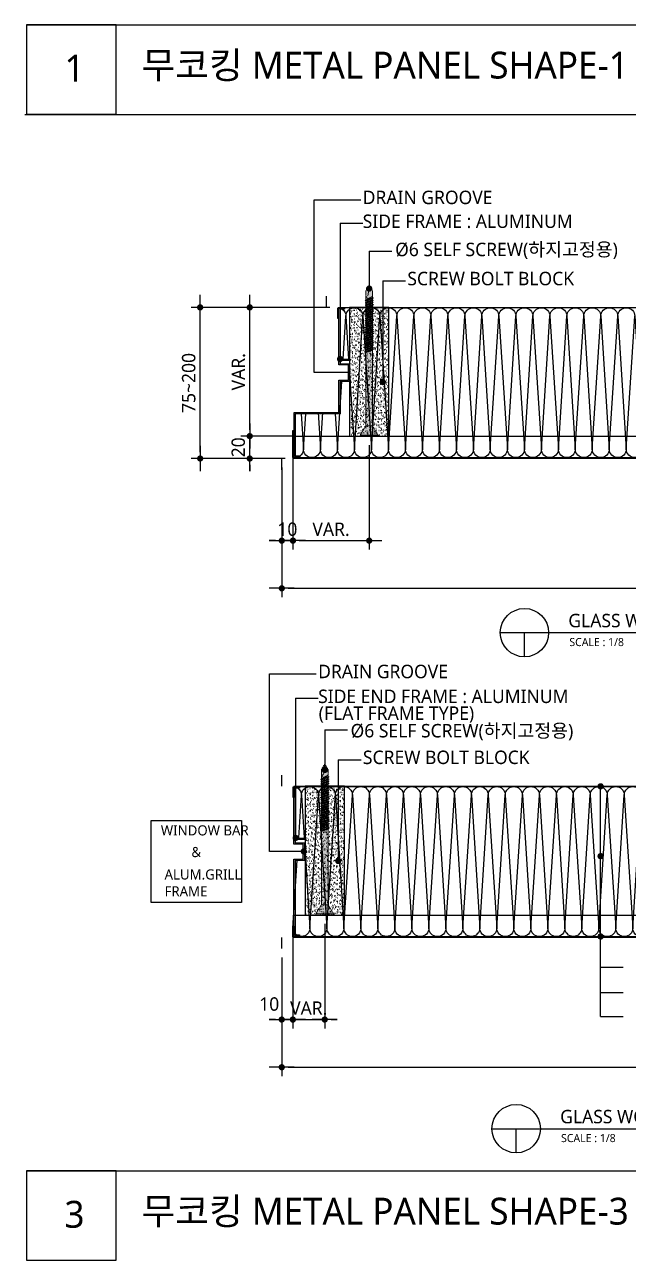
# Model space of a CAD drawing. Header units: millimetres. Extents: x -1365 to 31821, y 84 to 2865.
# Drawn here: x 184 to 723, y 84 to 1188 of the extents above; entities that cross this region are included whole.
import ezdxf

# ---------------------------------------------------------------- set-up
doc = ezdxf.new("R2010")
doc.units = ezdxf.units.MM
doc.header["$LTSCALE"] = 10
doc.linetypes.add('2017.06.22  K-TOP METAL PANEL SHAPE(수정)$0$HID', pattern=[0.345, 0.225, -0.12])
doc.linetypes.add('H1', pattern=[0.28125, 0.1875, -0.09375])
doc.layers.get('DEFPOINTS').update_dxf_attribs({"color": 137})
for name, color, linetype in [('DIM', 7, 'Continuous'), ('SYM-LEAD', 6, 'Continuous'), ('TEXT', 3, 'Continuous'), ('스피드블록메탈 135', 2, 'Continuous')]:
    doc.layers.add(name, color=color, linetype=linetype)
doc.layers.add('SCREW', color=9, linetype='Continuous', lineweight=5)
doc.styles.add('form$0$A-xref-form(extend)$0$YD-A-xref-form$0$돋움체', font='malgun.ttf')
doc.styles.add('ROMANC', font='malgun.ttf', dxfattribs={"height": 8})
doc.styles.add('맑은고딕', font='malgun.ttf')
doc.styles.add('스타일1', font='malgun.ttf')
doc.dimstyles.new('GAUN-8', dxfattribs={"dimscale": 8, "dimtxt": 1.5, "dimasz": 0.7, "dimexe": 1, "dimexo": 1, "dimgap": 0.5, "dimtad": 1, "dimdec": 0, "dimzin": 1, "dimdsep": 46, "dimlunit": 6, "dimtxsty": '맑은고딕', "dimblk": 'CJDOT', "dimcen": 0.09, "dimdle": 1, "dimclrd": 256, "dimclre": 256, "dimclrt": 3, "dimadec": 0, "dimazin": 0, "dimtfac": 1, "dimtdec": 0, "dimtix": 1, "dimtmove": 2, "dimatfit": 3, "dimfxl": 1, "dimtolj": 1, "dimtzin": 1, "dimarcsym": 0})

# ---------------------------------------------------------------- blocks, each defined once
blk = doc.blocks.new('CJDOT')
blk.add_line((-2, 0), (2, 0))
at = {"const_width": 0.5}
blk.add_lwpolyline([(-0.25, 0, 1), (0.25, 0, 1)], format="xyb", close=True, dxfattribs=at)
blk = doc.blocks.new('*D67')
at = {"layer": 'DEFPOINTS', "color": 0, "transparency": 16777216}
for p in [(341, 935.4), (464.9, 935.4), (424.9, 800.4)]:
    blk.add_point(p, dxfattribs=at)
at = {"layer": 'DIM', "lineweight": -2, "transparency": 16777216}
for p, q in [((456.9, 935.4), (333, 935.4)), ((341, 806), (341, 929.8)), ((416.9, 800.4), (333, 800.4))]:
    blk.add_line(p, q, dxfattribs=at)
at = {"layer": 'DIM', "lineweight": -2, "transparency": 16777216, "xscale": 5.6, "yscale": 5.6, "zscale": 5.6}
for p, rotation in [((341, 935.4), 90), ((341, 800.4), 270)]:
    blk.add_blockref('CJDOT', p, dxfattribs=dict(at, rotation=rotation))
at = {"layer": 'DIM', "color": 3, "transparency": 16777216, "insert": (330.8, 867.9), "char_height": 12, "attachment_point": 5, "rotation": 90, "style": '맑은고딕'}
blk.add_mtext('\\A1;75~200', dxfattribs=at)
blk = doc.blocks.new('*D68')
at = {"layer": 'DEFPOINTS', "color": 0, "transparency": 16777216}
for p in [(413.9, 790.4), (1413.9, 790.4), (1413.9, 684.4)]:
    blk.add_point(p, dxfattribs=at)
at = {"layer": 'DIM', "lineweight": -2, "transparency": 16777216}
for p, q in [((413.9, 782.4), (413.9, 676.4)), ((1413.9, 782.4), (1413.9, 676.4)), ((419.5, 684.4), (1408.3, 684.4))]:
    blk.add_line(p, q, dxfattribs=at)
at = {"layer": 'DIM', "lineweight": -2, "transparency": 16777216, "xscale": 5.6, "yscale": 5.6, "zscale": 5.6, "rotation": 180}
blk.add_blockref('CJDOT', (413.9, 684.4), dxfattribs=at)
at = {"layer": 'DIM', "lineweight": -2, "transparency": 16777216, "xscale": 5.6, "yscale": 5.6, "zscale": 5.6}
blk.add_blockref('CJDOT', (1413.9, 684.4), dxfattribs=at)
at = {"layer": 'DIM', "color": 3, "transparency": 16777216, "insert": (913.9, 695.6), "char_height": 12, "attachment_point": 5, "style": '맑은고딕'}
blk.add_mtext('\\A1;MIN : 300 ~ MAX : 6,000', dxfattribs=at)
blk = doc.blocks.new('*D69')
at = {"layer": 'DEFPOINTS', "color": 0, "transparency": 16777216}
for p in [(413.9, 800.4), (423.9, 801.4), (423.9, 727)]:
    blk.add_point(p, dxfattribs=at)
at = {"layer": 'DIM', "lineweight": -2, "transparency": 16777216}
for p, q in [((413.9, 792.4), (413.9, 719)), ((423.9, 793.4), (423.9, 719)), ((408.3, 727), (402.7, 727)), ((413.9, 727), (423.9, 727)), ((429.5, 727), (435.1, 727))]:
    blk.add_line(p, q, dxfattribs=at)
at = {"layer": 'DIM', "lineweight": -2, "transparency": 16777216, "xscale": 5.6, "yscale": 5.6, "zscale": 5.6}
blk.add_blockref('CJDOT', (413.9, 727), dxfattribs=at)
at = {"layer": 'DIM', "lineweight": -2, "transparency": 16777216, "xscale": 5.6, "yscale": 5.6, "zscale": 5.6, "rotation": 180}
blk.add_blockref('CJDOT', (423.9, 727), dxfattribs=at)
at = {"layer": 'DIM', "color": 3, "transparency": 16777216, "insert": (418.9, 737.2), "char_height": 12, "attachment_point": 5, "style": '맑은고딕'}
blk.add_mtext('\\A1;10', dxfattribs=at)
blk = doc.blocks.new('*D71')
at = {"layer": 'DEFPOINTS', "color": 0, "transparency": 16777216}
for p in [(385.3, 935.4), (464.9, 935.4), (426, 820.4)]:
    blk.add_point(p, dxfattribs=at)
at = {"layer": 'DIM', "lineweight": -2, "transparency": 16777216}
for p, q in [((456.9, 935.4), (377.3, 935.4)), ((385.3, 826), (385.3, 929.8)), ((418, 820.4), (377.3, 820.4))]:
    blk.add_line(p, q, dxfattribs=at)
at = {"layer": 'DIM', "lineweight": -2, "transparency": 16777216, "xscale": 5.6, "yscale": 5.6, "zscale": 5.6}
for p, rotation in [((385.3, 935.4), 90), ((385.3, 820.4), 270)]:
    blk.add_blockref('CJDOT', p, dxfattribs=dict(at, rotation=rotation))
at = {"layer": 'DIM', "color": 3, "transparency": 16777216, "insert": (375.2, 877.9), "char_height": 12, "attachment_point": 5, "rotation": 90, "style": '맑은고딕'}
blk.add_mtext('\\A1;VAR.', dxfattribs=at)
blk = doc.blocks.new('*D72')
at = {"layer": 'DEFPOINTS', "color": 0, "transparency": 16777216}
for p in [(385.3, 820.4), (432.5, 820.4), (424.9, 800.4)]:
    blk.add_point(p, dxfattribs=at)
at = {"layer": 'DIM', "lineweight": -2, "transparency": 16777216}
for p, q in [((385.3, 826), (385.3, 831.6)), ((424.5, 820.4), (377.3, 820.4)), ((385.3, 800.4), (385.3, 820.4)), ((416.9, 800.4), (377.3, 800.4)), ((385.3, 794.8), (385.3, 789.2))]:
    blk.add_line(p, q, dxfattribs=at)
at = {"layer": 'DIM', "lineweight": -2, "transparency": 16777216, "xscale": 5.6, "yscale": 5.6, "zscale": 5.6}
for p, rotation in [((385.3, 820.4), 270), ((385.3, 800.4), 90)]:
    blk.add_blockref('CJDOT', p, dxfattribs=dict(at, rotation=rotation))
at = {"layer": 'DIM', "color": 3, "transparency": 16777216, "insert": (375.1, 810.4), "char_height": 12, "attachment_point": 5, "rotation": 90, "style": '맑은고딕'}
blk.add_mtext('\\A1;20', dxfattribs=at)
blk = doc.blocks.new('A$C20245212')
h = blk.add_hatch()
h.set_pattern_fill('AR-SAND', color=251, scale=0.08)
h.set_pattern_definition([(37.5, (-1195984.4298, 406290.675), (-0.128002504, 3.915305899), [0, -3.08864, 0, -3.4544, 0, -3.302]), (7.5, (-1195984.43, 406290.675), (3.596186265, 5.734600805), [0, -1.66624, 0, -2.78384, 0, -1.0668]), (327.5, (-1195986.929, 406290.675), (6.327938962, 0.011497477), [0, -1.016, 0, -3.6576, 0, -4.7752]), (317.5, (-1195986.929, 406290.675), (6.10845162, 1.783434586), [0, -0.508, 0, -2.39776, 0, -2.7432])])
h.paths.add_polyline_path([(-5, -115), (-5, 0), (-40, 0), (-40, -115)])
at = {"color": 250}
blk.add_lwpolyline([(-5, -115), (-5, 0), (-40, 0), (-40, -115)], close=True, dxfattribs=at)
blk = doc.blocks.new('*D132')
at = {"layer": 'DEFPOINTS', "color": 0, "transparency": 16777216}
for p in [(423.9, 825.4), (492, 820.4), (492, 727)]:
    blk.add_point(p, dxfattribs=at)
at = {"layer": 'DIM', "lineweight": -2, "transparency": 16777216}
for p, q in [((423.9, 817.4), (423.9, 719)), ((492, 812.4), (492, 719)), ((429.5, 727), (486.4, 727))]:
    blk.add_line(p, q, dxfattribs=at)
at = {"layer": 'DIM', "lineweight": -2, "transparency": 16777216, "xscale": 5.6, "yscale": 5.6, "zscale": 5.6, "rotation": 180}
blk.add_blockref('CJDOT', (423.9, 727), dxfattribs=at)
at = {"layer": 'DIM', "lineweight": -2, "transparency": 16777216, "xscale": 5.6, "yscale": 5.6, "zscale": 5.6}
blk.add_blockref('CJDOT', (492, 727), dxfattribs=at)
at = {"layer": 'DIM', "color": 3, "transparency": 16777216, "insert": (457.9, 737.1), "char_height": 12, "attachment_point": 5, "style": '맑은고딕'}
blk.add_mtext('\\A1;VAR.', dxfattribs=at)
blk = doc.blocks.new('POT')
at = {"layer": 'TEXT', "color": 1, "const_width": 0.75}
blk.add_lwpolyline([(-0.375, 0, 1), (0.375, 0, 1)], format="xyb", close=True, dxfattribs=at)
blk = doc.blocks.new('A$C08FA1A33')
h = blk.add_hatch(color=254)
h.dxf.hatch_style = 1
h.paths.add_polyline_path([(0, 21.3), (-6, 21.3), (-6, -44.3), (0, -46.3)])
h.paths.add_polyline_path([(5, 29.4), (-11, 29.4), (-6, 21.3), (0, 21.3)])
h.paths.add_polyline_path([(5, 30.4), (-11, 30.4), (-11, 29.4), (5, 29.4)])
h.paths.add_polyline_path([(-6, -51.3), (-6, -52.3), (0, -54.3), (0, -53.3)])
h.paths.add_polyline_path([(-6, -49.3), (-6, -50.3), (0, -52.3), (0, -51.3)])
h.paths.add_polyline_path([(-6, -47.3), (-6, -48.3), (0, -50.3), (0, -49.3)])
h.paths.add_polyline_path([(-6, -45.3), (-6, -46.3), (0, -48.3), (0, -47.3)])
h.paths.add_polyline_path([(-6, -53.3), (-6, -54.3), (0, -56.3), (0, -55.3)])
h.paths.add_polyline_path([(-6, -55.3), (-6, -56.3), (0, -58.3), (0, -57.3)])
h.paths.add_polyline_path([(-6, -57.3), (-6, -58.3), (0, -60.3), (0, -59.3)])
h.paths.add_polyline_path([(-6, -59.3), (-6, -60.3), (0, -62.3), (0, -61.3)])
h.paths.add_polyline_path([(-6, -61.3), (-6, -62.3), (0, -64.3), (0, -63.3)])
h.paths.add_polyline_path([(-6, -63.3), (-6, -64.3), (0, -66.3), (0, -65.3)])
h.paths.add_polyline_path([(-6, -65.3), (-6, -66.3), (0, -68.3), (0, -67.3)])
h.paths.add_polyline_path([(-6, -67.3), (-6, -68.3), (0, -70.3), (0, -69.3)])
h.paths.add_polyline_path([(-6, -69.3), (-6, -70.3), (0, -72.3), (0, -71.3)])
h.paths.add_polyline_path([(-6, -71.3), (-6, -72.3), (0, -74.3), (0, -73.3)])
h.paths.add_polyline_path([(-6, -73.3), (-6, -74.3), (0, -76.3), (0, -75.3)])
h.paths.add_polyline_path([(-6, -75.3), (-6, -76.3), (0, -78.3), (0, -77.3)])
h.paths.add_polyline_path([(0, -94.6), (-4, -92.6), (-6, -93.6), (-4, -95.6), (-3, -104.6), (0, -99.6)])
h.paths.add_polyline_path([(-4, -95.6), (-6, -93.6), (-6, -99.6), (-3, -104.6)], flags=17)
h.paths.add_polyline_path([(-6, -91.3), (-6, -93.6), (-4, -92.6), (0, -94.6), (0, -93.3)])
h.paths.add_polyline_path([(-6, -89.3), (-6, -90.3), (0, -92.3), (0, -91.3)])
h.paths.add_polyline_path([(-6, -87.3), (-6, -88.3), (0, -90.3), (0, -89.3)])
h.paths.add_polyline_path([(-6, -85.3), (-6, -86.3), (0, -88.3), (0, -87.3)])
h.paths.add_polyline_path([(-6, -83.3), (-6, -84.3), (0, -86.3), (0, -85.3)])
h.paths.add_polyline_path([(-6, -81.3), (-6, -82.3), (0, -84.3), (0, -83.3)])
h.paths.add_polyline_path([(-6, -79.3), (-6, -80.3), (0, -82.3), (0, -81.3)])
h.paths.add_polyline_path([(-6, -77.3), (-6, -78.3), (0, -80.3), (0, -79.3)])
at = {"layer": 'SCREW', "color": 250, "linetype": '2017.06.22  K-TOP METAL PANEL SHAPE(수정)$0$HID', "lineweight": 5, "ltscale": 0.03}
for p, q in [((-11, 30.4), (-11, 29.4)), ((5, 30.4), (-11, 30.4)), ((5, 29.4), (-11, 29.4)), ((-6, 21.3), (-11, 29.4)), ((0, 21.3), (5, 29.4)), ((5, 30.4), (5, 29.4)), ((-6, 21.3), (0, 21.3)), ((0.8, -47.1), (-6.5, -44.6)), ((-6, -46.3), (-6.5, -46.6)), ((0.8, -49.1), (-6.5, -46.6)), ((-6.5, -46.6), (-6, -47.3)), ((-6, -48.3), (-6.5, -48.6)), ((0.8, -51.1), (-6.5, -48.6)), ((-6.5, -48.6), (-6, -49.3)), ((-6, -50.3), (-6.5, -50.6)), ((0.8, -53.1), (-6.5, -50.6)), ((-6.5, -50.6), (-6, -51.3)), ((-6, -52.3), (-6.5, -52.6)), ((0.8, -55.1), (-6.5, -52.6)), ((-6.5, -52.6), (-6, -53.3)), ((-6, -54.3), (-6.5, -54.6)), ((0.8, -57.1), (-6.5, -54.6)), ((-6.5, -54.6), (-6, -55.3)), ((0, -46.3), (-6, -44.3)), ((-6, -45.3), (-6, -46.3)), ((0, -48.3), (-6, -46.3)), ((0, -49.3), (-6, -47.3)), ((-6, -47.3), (-6, -48.3)), ((0, -50.3), (-6, -48.3)), ((0, -51.3), (-6, -49.3)), ((-6, -49.3), (-6, -50.3)), ((0, -52.3), (-6, -50.3)), ((0, -53.3), (-6, -51.3)), ((-6, -51.3), (-6, -52.3)), ((0, -54.3), (-6, -52.3)), ((0, -55.3), (-6, -53.3)), ((-6, -53.3), (-6, -54.3)), ((0, -56.3), (-6, -54.3)), ((0, -47.3), (0, -48.3)), ((0, -48.3), (0.8, -49.1)), ((0.8, -49.1), (0, -49.3)), ((0, -49.3), (0, -50.3)), ((0, -50.3), (0.8, -51.1)), ((0.8, -51.1), (0, -51.3)), ((0, -51.3), (0, -52.3)), ((0, -52.3), (0.8, -53.1)), ((0.8, -53.1), (0, -53.3)), ((0, -53.3), (0, -54.3)), ((0, -54.3), (0.8, -55.1)), ((0.8, -55.1), (0, -55.3)), ((-6, -56.3), (-6.5, -56.6)), ((0.8, -59.1), (-6.5, -56.6)), ((-6.5, -56.6), (-6, -57.3)), ((-6, -58.3), (-6.5, -58.6)), ((0.8, -61.1), (-6.5, -58.6)), ((-6.5, -58.6), (-6, -59.3)), ((-6, -60.3), (-6.5, -60.6)), ((0.8, -63.1), (-6.5, -60.6)), ((-6.5, -60.6), (-6, -61.3)), ((-6, -62.3), (-6.5, -62.6)), ((0.8, -65.1), (-6.5, -62.6)), ((-6.5, -62.6), (-6, -63.3)), ((-6, -64.3), (-6.5, -64.6)), ((0.8, -67.1), (-6.5, -64.6)), ((-6.5, -64.6), (-6, -65.3)), ((0, -57.3), (-6, -55.3)), ((-6, -55.3), (-6, -56.3)), ((0, -58.3), (-6, -56.3)), ((-6, -57.3), (-6, -58.3)), ((0, -59.3), (-6, -57.3)), ((0, -60.3), (-6, -58.3)), ((0, -61.3), (-6, -59.3)), ((-6, -59.3), (-6, -60.3)), ((0, -62.3), (-6, -60.3)), ((0, -63.3), (-6, -61.3)), ((-6, -61.3), (-6, -62.3)), ((0, -64.3), (-6, -62.3)), ((0, -65.3), (-6, -63.3)), ((-6, -63.3), (-6, -64.3)), ((0, -66.3), (-6, -64.3)), ((0, -67.3), (-6, -65.3)), ((-6, -65.3), (-6, -66.3)), ((0, -55.3), (0, -56.3)), ((0, -56.3), (0.8, -57.1)), ((0.8, -57.1), (0, -57.3)), ((0, -57.3), (0, -58.3)), ((0, -58.3), (0.8, -59.1)), ((0.8, -59.1), (0, -59.3)), ((0, -59.3), (0, -60.3)), ((0, -60.3), (0.8, -61.1)), ((0.8, -61.1), (0, -61.3)), ((0, -61.3), (0, -62.3)), ((0, -62.3), (0.8, -63.1)), ((0.8, -63.1), (0, -63.3)), ((0, -63.3), (0, -64.3)), ((0, -64.3), (0.8, -65.1)), ((0.8, -65.1), (0, -65.3)), ((0, -65.3), (0, -66.3)), ((-6, -66.3), (-6.5, -66.6)), ((0.8, -69.1), (-6.5, -66.6)), ((-6.5, -66.6), (-6, -67.3)), ((-6, -68.3), (-6.5, -68.6)), ((-6.5, -68.6), (-6, -69.3)), ((0.8, -71.1), (-6.5, -68.6)), ((-6, -70.3), (-6.5, -70.6)), ((-6.5, -70.6), (-6, -71.3)), ((0.8, -73.1), (-6.5, -70.6)), ((-6, -72.3), (-6.5, -72.6)), ((-6.5, -72.6), (-6, -73.3)), ((0.8, -75.1), (-6.5, -72.6)), ((-6, -74.3), (-6.5, -74.6)), ((0.8, -77.1), (-6.5, -74.6)), ((-6.5, -74.6), (-6, -75.3)), ((-6, -76.3), (-6.5, -76.6)), ((0.8, -79.1), (-6.5, -76.6)), ((-6.5, -76.6), (-6, -77.3)), ((0, -68.3), (-6, -66.3)), ((-6, -67.3), (-6, -68.3)), ((0, -69.3), (-6, -67.3)), ((0, -70.3), (-6, -68.3)), ((-6, -69.3), (-6, -70.3)), ((0, -71.3), (-6, -69.3)), ((0, -72.3), (-6, -70.3)), ((-6, -71.3), (-6, -72.3)), ((0, -73.3), (-6, -71.3)), ((0, -74.3), (-6, -72.3)), ((-6, -73.3), (-6, -74.3)), ((0, -75.3), (-6, -73.3)), ((0, -76.3), (-6, -74.3)), ((0, -77.3), (-6, -75.3)), ((-6, -75.3), (-6, -76.3)), ((0, -78.3), (-6, -76.3)), ((0, -66.3), (0.8, -67.1)), ((0.8, -67.1), (0, -67.3)), ((0, -67.3), (0, -68.3)), ((0, -68.3), (0.8, -69.1)), ((0.8, -69.1), (0, -69.3)), ((0, -69.3), (0, -70.3)), ((0, -70.3), (0.8, -71.1)), ((0.8, -71.1), (0, -71.3)), ((0, -71.3), (0, -72.3)), ((0, -72.3), (0.8, -73.1)), ((0.8, -73.1), (0, -73.3)), ((0, -73.3), (0, -74.3)), ((0, -74.3), (0.8, -75.1)), ((0.8, -75.1), (0, -75.3)), ((0, -75.3), (0, -76.3)), ((0, -76.3), (0.8, -77.1)), ((0.8, -77.1), (0, -77.3)), ((-6, -78.3), (-6.5, -78.6)), ((0.8, -81.1), (-6.5, -78.6)), ((-6.5, -78.6), (-6, -79.3)), ((-6, -80.3), (-6.5, -80.6)), ((0.8, -83.1), (-6.5, -80.6)), ((-6.5, -80.6), (-6, -81.3)), ((-6, -82.3), (-6.5, -82.6)), ((-6.5, -82.6), (-6, -83.3)), ((0.8, -85.1), (-6.5, -82.6)), ((-6, -84.3), (-6.5, -84.6)), ((0.8, -87.1), (-6.5, -84.6)), ((-6.5, -84.6), (-6, -85.3)), ((-6, -86.3), (-6.5, -86.6)), ((0.8, -89.1), (-6.5, -86.6)), ((-6.5, -86.6), (-6, -87.3)), ((-6, -88.3), (-6.5, -88.6)), ((0, -79.3), (-6, -77.3)), ((-6, -77.3), (-6, -78.3)), ((0, -80.3), (-6, -78.3)), ((0, -81.3), (-6, -79.3)), ((-6, -79.3), (-6, -80.3)), ((0, -82.3), (-6, -80.3)), ((-6, -81.3), (-6, -82.3)), ((0, -83.3), (-6, -81.3)), ((0, -84.3), (-6, -82.3)), ((0, -85.3), (-6, -83.3)), ((-6, -83.3), (-6, -84.3)), ((0, -86.3), (-6, -84.3)), ((0, -87.3), (-6, -85.3)), ((-6, -85.3), (-6, -86.3)), ((0, -88.3), (-6, -86.3)), ((0, -89.3), (-6, -87.3)), ((-6, -87.3), (-6, -88.3)), ((0, -90.3), (-6, -88.3)), ((0, -77.3), (0, -78.3)), ((0, -78.3), (0.8, -79.1)), ((0.8, -79.1), (0, -79.3)), ((0, -79.3), (0, -80.3)), ((0, -80.3), (0.8, -81.1)), ((0.8, -81.1), (0, -81.3)), ((0, -81.3), (0, -82.3)), ((0, -82.3), (0.8, -83.1)), ((0.8, -83.1), (0, -83.3)), ((0, -83.3), (0, -84.3)), ((0, -84.3), (0.8, -85.1)), ((0.8, -85.1), (0, -85.3)), ((0, -85.3), (0, -86.3)), ((0, -86.3), (0.8, -87.1)), ((0.8, -87.1), (0, -87.3)), ((0, -87.3), (0, -88.3)), ((0, -88.3), (0.8, -89.1)), ((0.8, -91.1), (-6.5, -88.6)), ((-6.5, -88.6), (-6, -89.3)), ((-6, -90.3), (-6.5, -90.6)), ((0.8, -93.1), (-6.5, -90.6)), ((-6.5, -90.6), (-6, -91.3)), ((0, -91.3), (-6, -89.3)), ((-6, -89.3), (-6, -90.3)), ((0, -92.3), (-6, -90.3)), ((-6, -91.3), (-6, -93.6)), ((0, -93.3), (-6, -91.3)), ((0.8, -89.1), (0, -89.3)), ((0, -89.3), (0, -90.3)), ((0, -90.3), (0.8, -91.1)), ((0.8, -91.1), (0, -91.3)), ((0, -91.3), (0, -92.3)), ((0, -92.3), (0.8, -93.1)), ((0.8, -93.1), (0, -93.3)), ((0, -93.3), (0, -94.6))]:
    blk.add_line(p, q, dxfattribs=at)
for points in [[(0, 21.3), (0, -46.3), (0.8, -47.1), (0, -47.3), (-6, -45.3), (-6.5, -44.6), (-6, -44.3), (-6, 21.3)], [(-3, -104.6), (-4, -95.6), (-6, -93.6), (-4, -92.6), (0, -94.6)], [(0, -94.6), (0, -99.6), (-3, -104.6), (-6, -99.6), (-6, -93.6)]]:
    blk.add_lwpolyline(points, dxfattribs=at)
blk = doc.blocks.new('*D73')
at = {"layer": 'DEFPOINTS', "color": 0, "transparency": 16777216}
for p in [(413.9, 362.5), (1374.1, 362.5), (1374.1, 256.5)]:
    blk.add_point(p, dxfattribs=at)
at = {"layer": 'DIM', "lineweight": -2, "transparency": 16777216}
for p, q in [((413.9, 354.5), (413.9, 248.5)), ((1374.1, 354.5), (1374.1, 248.5)), ((419.5, 256.5), (1368.5, 256.5))]:
    blk.add_line(p, q, dxfattribs=at)
at = {"layer": 'DIM', "lineweight": -2, "transparency": 16777216, "xscale": 5.6, "yscale": 5.6, "zscale": 5.6, "rotation": 180}
blk.add_blockref('CJDOT', (413.9, 256.5), dxfattribs=at)
at = {"layer": 'DIM', "lineweight": -2, "transparency": 16777216, "xscale": 5.6, "yscale": 5.6, "zscale": 5.6}
blk.add_blockref('CJDOT', (1374.1, 256.5), dxfattribs=at)
at = {"layer": 'DIM', "color": 3, "transparency": 16777216, "insert": (894, 267.7), "char_height": 12, "attachment_point": 5, "style": '맑은고딕'}
blk.add_mtext('\\A1;MIN : 300 ~ MAX : 6,000', dxfattribs=at)
blk = doc.blocks.new('*D133')
at = {"layer": 'DEFPOINTS', "color": 0, "transparency": 16777216}
for p in [(452.3, 392.5), (423.8, 382.5), (452.3, 299.1)]:
    blk.add_point(p, dxfattribs=at)
at = {"layer": 'DIM', "lineweight": -2, "transparency": 16777216}
for p, q in [((452.3, 384.5), (452.3, 291.1)), ((423.8, 374.5), (423.8, 291.1)), ((418.2, 299.1), (412.6, 299.1)), ((423.8, 299.1), (452.3, 299.1)), ((457.9, 299.1), (463.5, 299.1))]:
    blk.add_line(p, q, dxfattribs=at)
at = {"layer": 'DIM', "lineweight": -2, "transparency": 16777216, "xscale": 5.6, "yscale": 5.6, "zscale": 5.6}
blk.add_blockref('CJDOT', (423.8, 299.1), dxfattribs=at)
at = {"layer": 'DIM', "lineweight": -2, "transparency": 16777216, "xscale": 5.6, "yscale": 5.6, "zscale": 5.6, "rotation": 180}
blk.add_blockref('CJDOT', (452.3, 299.1), dxfattribs=at)
at = {"layer": 'DIM', "color": 3, "transparency": 16777216, "insert": (438, 309.2), "char_height": 12, "attachment_point": 5, "style": '맑은고딕'}
blk.add_mtext('\\A1;VAR.', dxfattribs=at)
blk = doc.blocks.new('*D135')
at = {"layer": 'DEFPOINTS', "color": 0, "transparency": 16777216}
for p in [(423.8, 373.5), (413.9, 362.5), (423.8, 299.1)]:
    blk.add_point(p, dxfattribs=at)
at = {"layer": 'DIM', "lineweight": -2, "transparency": 16777216}
for p, q in [((423.8, 365.5), (423.8, 291.1)), ((413.9, 354.5), (413.9, 291.1)), ((408.3, 299.1), (402.7, 299.1)), ((413.9, 299.1), (423.8, 299.1)), ((429.4, 299.1), (435, 299.1))]:
    blk.add_line(p, q, dxfattribs=at)
at = {"layer": 'DIM', "lineweight": -2, "transparency": 16777216, "xscale": 5.6, "yscale": 5.6, "zscale": 5.6}
blk.add_blockref('CJDOT', (413.9, 299.1), dxfattribs=at)
at = {"layer": 'DIM', "lineweight": -2, "transparency": 16777216, "xscale": 5.6, "yscale": 5.6, "zscale": 5.6, "rotation": 180}
blk.add_blockref('CJDOT', (423.8, 299.1), dxfattribs=at)
at = {"layer": 'DIM', "color": 3, "transparency": 16777216, "insert": (402.7, 312.9), "char_height": 12, "attachment_point": 5, "style": '맑은고딕'}
blk.add_mtext('\\A1;10', dxfattribs=at)

msp = doc.modelspace()

# ---------------------------------------------------------------- hatches: boundary and pattern name
h = msp.add_hatch(color=42)
h.dxf.hatch_style = 1
edge = h.paths.add_edge_path()
edge.add_line((466, 885.1), (474.5, 885.1))
edge.add_line((474.5, 885.1), (474.5, 869.3))
edge.add_line((474.5, 869.3), (466, 869.3))
edge.add_line((466, 869.3), (466, 840.3))
edge.add_line((466, 840.3), (426, 840.3))
edge.add_line((426, 840.3), (426, 802.8))
edge.add_line((426, 802.8), (429.9, 802.8))
edge.add_line((429.9, 802.8), (429.9, 801.6))
edge.add_line((429.9, 801.6), (425.9, 801.6))
edge.add_arc((425.9, 802.6), 1, 180, 270, ccw=False)
edge.add_line((424.9, 802.6), (424.9, 841.5))
edge.add_line((424.9, 841.5), (464.9, 841.5))
edge.add_line((464.9, 841.5), (464.9, 870.5))
edge.add_line((464.9, 870.5), (473.4, 870.5))
edge.add_line((473.4, 870.5), (473.4, 884))
edge.add_line((473.4, 884), (464.9, 884))
edge.add_line((464.9, 884), (464.9, 933.9))
edge.add_arc((465.9, 933.9), 1, 90, 180, ccw=False)
edge.add_line((465.9, 934.9), (469.9, 934.9))
edge.add_line((469.9, 934.9), (469.9, 933.8))
edge.add_line((469.9, 933.8), (466, 933.8))
edge.add_line((466, 933.8), (466, 889.3))
edge.add_line((466, 889.3), (474.5, 889.3))
edge.add_line((474.5, 889.3), (474.5, 888.1))
edge.add_line((474.5, 888.1), (466, 888.1))
edge.add_line((466, 888.1), (466, 885.1))
h = msp.add_hatch(color=252)
h.dxf.hatch_style = 1
edge = h.paths.add_edge_path()
edge.add_line((463.9, 925.4), (463.9, 934.4))
edge.add_arc((464.9, 934.4), 1, 90, 180, ccw=False)
edge.add_line((464.9, 935.4), (1402.9, 935.4))
edge.add_arc((1402.9, 934.4), 1, 0, 90, ccw=False)
edge.add_line((1403.9, 934.4), (1403.9, 925.4))
edge.add_line((1403.9, 925.4), (1403.4, 925.4))
edge.add_line((1403.4, 925.4), (1403.4, 933.9))
edge.add_arc((1402.4, 933.9), 1, 0, 90)
edge.add_line((1402.4, 934.9), (465.4, 934.9))
edge.add_arc((465.4, 933.9), 1, 90, 180)
edge.add_line((464.4, 933.9), (464.4, 925.4))
edge.add_line((464.4, 925.4), (463.9, 925.4))
h = msp.add_hatch(color=254)
h.dxf.hatch_style = 1
edge = h.paths.add_edge_path()
edge.add_line((1403.9, 825.4), (1403.9, 801.4))
edge.add_arc((1402.9, 801.4), 1, -90, 0, ccw=False)
edge.add_line((1402.9, 800.4), (424.9, 800.4))
edge.add_arc((424.9, 801.4), 1, 180, 270, ccw=False)
edge.add_line((423.9, 801.4), (423.9, 825.4))
edge.add_line((423.9, 825.4), (424.7, 825.4))
edge.add_line((424.7, 825.4), (424.7, 802.2))
edge.add_arc((425.7, 802.2), 1, 180, 270)
edge.add_line((425.7, 801.2), (1402.1, 801.2))
edge.add_arc((1402.1, 802.2), 1, 270, 360)
edge.add_line((1403.1, 802.2), (1403.1, 825.4))
edge.add_line((1403.1, 825.4), (1403.9, 825.4))
h = msp.add_hatch(color=252)
h.dxf.hatch_style = 1
edge = h.paths.add_edge_path()
edge.add_line((424.1, 497.5), (424.1, 506.5))
edge.add_arc((425.1, 506.5), 1, 90, 180, ccw=False)
edge.add_line((425.1, 507.5), (1403.1, 507.5))
edge.add_arc((1403.1, 506.5), 1, 0, 90, ccw=False)
edge.add_line((1404.1, 506.5), (1404.1, 497.5))
edge.add_line((1404.1, 497.5), (1403.6, 497.5))
edge.add_line((1403.6, 497.5), (1403.6, 506))
edge.add_arc((1402.6, 506), 1, 0, 90)
edge.add_line((1402.6, 507), (425.6, 507))
edge.add_arc((425.6, 506), 1, 90, 180)
edge.add_line((424.6, 506), (424.6, 497.5))
edge.add_line((424.6, 497.5), (424.1, 497.5))
h = msp.add_hatch(color=254)
h.dxf.hatch_style = 1
edge = h.paths.add_edge_path()
edge.add_arc((425.6, 374.5), 1, 180, 270, ccw=False)
edge.add_line((424.6, 374.5), (424.6, 442.4))
edge.add_line((424.6, 442.4), (433.1, 442.4))
edge.add_line((433.1, 442.4), (433.1, 455.9))
edge.add_line((433.1, 455.9), (424.6, 455.9))
edge.add_line((424.6, 455.9), (424.6, 505.8))
edge.add_arc((425.6, 505.8), 1, 90, 180, ccw=False)
edge.add_line((425.6, 506.8), (429.6, 506.8))
edge.add_line((429.6, 506.8), (429.6, 505.7))
edge.add_line((429.6, 505.7), (425.8, 505.7))
edge.add_line((425.8, 505.7), (425.8, 461.2))
edge.add_line((425.8, 461.2), (434.3, 461.2))
edge.add_line((434.3, 461.2), (434.3, 460))
edge.add_line((434.3, 460), (425.8, 460))
edge.add_line((425.8, 460), (425.8, 457))
edge.add_line((425.8, 457), (434.3, 457))
edge.add_line((434.3, 457), (434.3, 441.2))
edge.add_line((434.3, 441.2), (425.8, 441.2))
edge.add_line((425.8, 441.2), (425.8, 374.7))
edge.add_line((425.8, 374.7), (425.8, 374.7))
edge.add_line((425.8, 374.7), (429.6, 374.7))
edge.add_line((429.6, 374.7), (429.6, 373.5))
edge.add_line((429.6, 373.5), (425.6, 373.5))
h = msp.add_hatch(color=254)
h.dxf.hatch_style = 1
edge = h.paths.add_edge_path()
edge.add_line((1364.1, 397.5), (1364.1, 373.5))
edge.add_arc((1363.1, 373.5), 1, -90, 0, ccw=False)
edge.add_line((1363.1, 372.5), (424.8, 372.5))
edge.add_arc((424.8, 373.5), 1, 180, 270, ccw=False)
edge.add_line((423.8, 373.5), (423.8, 382.5))
edge.add_line((423.8, 382.5), (424.6, 382.5))
edge.add_line((424.6, 382.5), (424.6, 374.3))
edge.add_arc((425.6, 374.3), 1, 180, 270)
edge.add_line((425.6, 373.3), (1362.3, 373.3))
edge.add_arc((1362.3, 374.3), 1, 270, 360)
edge.add_line((1363.3, 374.3), (1363.3, 397.5))
edge.add_line((1363.3, 397.5), (1364.1, 397.5))

# ---------------------------------------------------------------- linework, layer by layer
for p, q in [((186, 1187.9), (2935.5, 1187.9)), ((184.3, 1107.9), (2933.8, 1107.9)), ((186, 164), (2935.5, 164))]:
    msp.add_line(p, q)
at = {"color": 1}
for p, q in [((453.9, 935.4), (453.9, 945.4)), ((413.9, 790.4), (413.9, 800.4)), ((414.1, 507.5), (414.1, 517.5)), ((413.9, 362.5), (413.9, 372.5))]:
    msp.add_line(p, q, dxfattribs=at)
for points in [[(186, 1108), (266, 1108), (266, 1188), (186, 1188)], [(297.1, 476.9), (377.8, 476.9), (377.8, 403.8), (297.1, 403.8)], [(186, 84), (266, 84), (266, 164), (186, 164)]]:
    msp.add_lwpolyline(points, close=True)
at = {"color": 4, "ltscale": 0.01}
for points in [[(463.9, 925.4), (463.9, 934.4, -0.414214), (464.9, 935.4), (1402.9, 935.4, -0.414214), (1403.9, 934.4), (1403.9, 925.4), (1403.4, 925.4), (1403.4, 933.9, 0.414214), (1402.4, 934.9), (465.4, 934.9, 0.414214), (464.4, 933.9), (464.4, 925.4), (463.9, 925.4)], [(424.1, 497.5), (424.1, 506.5, -0.414214), (425.1, 507.5), (1403.1, 507.5, -0.414214), (1404.1, 506.5), (1404.1, 497.5), (1403.6, 497.5), (1403.6, 506, 0.414214), (1402.6, 507), (425.6, 507, 0.414214), (424.6, 506), (424.6, 497.5), (424.1, 497.5)]]:
    msp.add_lwpolyline(points, format="xyb", dxfattribs=at)
at = {"color": 251, "ltscale": 0.01}
for points in [[(468, 933.8, -0.244946), (471.2, 927.5), (473.6, 889.3)], [(471.2, 927.5, -1), (486.4, 927.5), (494, 808.8, -1), (478.8, 808.8), (486.4, 927.5)], [(471.2, 927.5, -1), (486.4, 927.5), (494, 808.8, -1), (478.8, 808.8), (486.4, 927.5)], [(486.4, 927.5, -1), (501.6, 927.5), (509.2, 808.8, -1), (494, 808.8), (501.6, 927.5)], [(486.4, 927.5, -1), (501.6, 927.5), (509.2, 808.8, -1), (494, 808.8), (501.6, 927.5)], [(501.6, 927.5, -1), (516.7, 927.5), (524.3, 808.8, -1), (509.2, 808.8), (516.7, 927.5)], [(516.7, 927.5, -1), (531.9, 927.5), (539.5, 808.8, -1), (524.3, 808.8), (531.9, 927.5)], [(516.7, 927.5, -1), (531.9, 927.5), (539.5, 808.8, -1), (524.3, 808.8), (531.9, 927.5)], [(516.7, 927.5, -1), (531.9, 927.5), (539.5, 808.8, -1), (524.3, 808.8), (531.9, 927.5)], [(531.9, 927.5, -1), (547.1, 927.5), (554.7, 808.8, -1), (539.5, 808.8), (547.1, 927.5)], [(547.1, 927.5, -1), (562.3, 927.5), (569.9, 808.8, -1), (554.7, 808.8), (562.3, 927.5)], [(562.3, 927.5, -1), (577.5, 927.5), (585.1, 808.8, -1), (569.9, 808.8), (577.5, 927.5)], [(577.5, 927.5, -1), (592.6, 927.5), (600.2, 808.8, -1), (585.1, 808.8), (592.6, 927.5)], [(577.5, 927.5, -1), (592.6, 927.5), (600.2, 808.8, -1), (585.1, 808.8), (592.6, 927.5)], [(592.6, 927.5, -1), (607.8, 927.5), (615.4, 808.8, -1), (600.2, 808.8), (607.8, 927.5)], [(592.6, 927.5, -1), (607.8, 927.5), (615.4, 808.8, -1), (600.2, 808.8), (607.8, 927.5)], [(607.8, 927.5, -1), (623, 927.5), (630.6, 808.8, -1), (615.4, 808.8), (623, 927.5)], [(623, 927.5, -1), (638.2, 927.5), (645.8, 808.8, -1), (630.6, 808.8), (638.2, 927.5)], [(623, 927.5, -1), (638.2, 927.5), (645.8, 808.8, -1), (630.6, 808.8), (638.2, 927.5)], [(623, 927.5, -1), (638.2, 927.5), (645.8, 808.8, -1), (630.6, 808.8), (638.2, 927.5)], [(638.2, 927.5, -1), (653.4, 927.5), (661, 808.8, -1), (645.8, 808.8), (653.4, 927.5)], [(653.4, 927.5, -1), (668.6, 927.5), (676.1, 808.8, -1), (661, 808.8), (668.6, 927.5)], [(668.6, 927.5, -1), (683.7, 927.5), (691.3, 808.8, -1), (676.1, 808.8), (683.7, 927.5)], [(683.7, 927.5, -1), (698.9, 927.5), (706.5, 808.8, -1), (691.3, 808.8), (698.9, 927.5)], [(683.7, 927.5, -1), (698.9, 927.5), (706.5, 808.8, -1), (691.3, 808.8), (698.9, 927.5)], [(698.9, 927.5, -1), (714.1, 927.5), (721.7, 808.8, -1), (706.5, 808.8), (714.1, 927.5)], [(698.9, 927.5, -1), (714.1, 927.5), (721.7, 808.8, -1), (706.5, 808.8), (714.1, 927.5)], [(714.1, 927.5, -1), (729.3, 927.5), (736.9, 808.8, -1), (721.7, 808.8), (729.3, 927.5)], [(474.5, 875.8), (478.8, 808.8, -1), (463.6, 808.8), (467.5, 869.3)], [(431.2, 840.3), (433.3, 808.8, -0.251201), (429.9, 802.5, -0.251201)], [(431.2, 840.3), (433.3, 808.8, -0.251201), (429.9, 802.5, -0.251201)], [(446.3, 841.5), (448.4, 808.8, -1), (433.3, 808.8), (435.3, 840.3)], [(461.6, 840.3), (463.6, 808.8, -1), (448.4, 808.8), (450.5, 841.5)], [(428.2, 505.9, -0.244946), (431.5, 499.7), (433.9, 461.4)], [(431.5, 499.7, -1), (446.6, 499.7), (454.2, 380.9, -1), (439, 380.9), (446.6, 499.7)], [(431.5, 499.7, -1), (446.6, 499.7), (454.2, 380.9, -1), (439, 380.9), (446.6, 499.7)], [(446.6, 499.7, -1), (461.8, 499.7), (469.4, 380.9, -1), (454.2, 380.9), (461.8, 499.7)], [(446.6, 499.7, -1), (461.8, 499.7), (469.4, 380.9, -1), (454.2, 380.9), (461.8, 499.7)], [(461.8, 499.7, -1), (477, 499.7), (484.6, 380.9, -1), (469.4, 380.9), (477, 499.7)], [(477, 499.7, -1), (492.2, 499.7), (499.8, 380.9, -1), (484.6, 380.9), (492.2, 499.7)], [(477, 499.7, -1), (492.2, 499.7), (499.8, 380.9, -1), (484.6, 380.9), (492.2, 499.7)], [(477, 499.7, -1), (492.2, 499.7), (499.8, 380.9, -1), (484.6, 380.9), (492.2, 499.7)], [(492.2, 499.7, -1), (507.4, 499.7), (514.9, 380.9, -1), (499.8, 380.9), (507.4, 499.7)], [(507.4, 499.7, -1), (522.5, 499.7), (530.1, 380.9, -1), (514.9, 380.9), (522.5, 499.7)], [(522.5, 499.7, -1), (537.7, 499.7), (545.3, 380.9, -1), (530.1, 380.9), (537.7, 499.7)], [(537.7, 499.7, -1), (552.9, 499.7), (560.5, 380.9, -1), (545.3, 380.9), (552.9, 499.7)], [(537.7, 499.7, -1), (552.9, 499.7), (560.5, 380.9, -1), (545.3, 380.9), (552.9, 499.7)], [(552.9, 499.7, -1), (568.1, 499.7), (575.7, 380.9, -1), (560.5, 380.9), (568.1, 499.7)], [(552.9, 499.7, -1), (568.1, 499.7), (575.7, 380.9, -1), (560.5, 380.9), (568.1, 499.7)], [(568.1, 499.7, -1), (583.3, 499.7), (590.8, 380.9, -1), (575.7, 380.9), (583.3, 499.7)], [(583.3, 499.7, -1), (598.4, 499.7), (606, 380.9, -1), (590.8, 380.9), (598.4, 499.7)], [(583.3, 499.7, -1), (598.4, 499.7), (606, 380.9, -1), (590.8, 380.9), (598.4, 499.7)], [(583.3, 499.7, -1), (598.4, 499.7), (606, 380.9, -1), (590.8, 380.9), (598.4, 499.7)], [(598.4, 499.7, -1), (613.6, 499.7), (621.2, 380.9, -1), (606, 380.9), (613.6, 499.7)], [(613.6, 499.7, -1), (628.8, 499.7), (636.4, 380.9, -1), (621.2, 380.9), (628.8, 499.7)], [(628.8, 499.7, -1), (644, 499.7), (651.6, 380.9, -1), (636.4, 380.9), (644, 499.7)], [(644, 499.7, -1), (659.2, 499.7), (666.8, 380.9, -1), (651.6, 380.9), (659.2, 499.7)], [(644, 499.7, -1), (659.2, 499.7), (666.8, 380.9, -1), (651.6, 380.9), (659.2, 499.7)], [(659.2, 499.7, -1), (674.3, 499.7), (681.9, 380.9, -1), (666.8, 380.9), (674.3, 499.7)], [(659.2, 499.7, -1), (674.3, 499.7), (681.9, 380.9, -1), (666.8, 380.9), (674.3, 499.7)], [(674.3, 499.7, -1), (689.5, 499.7), (697.1, 380.9, -1), (681.9, 380.9), (689.5, 499.7)], [(689.5, 499.7, -1), (704.7, 499.7), (712.3, 380.9, -1), (697.1, 380.9), (704.7, 499.7)], [(689.5, 499.7, -1), (704.7, 499.7), (712.3, 380.9, -1), (697.1, 380.9), (704.7, 499.7)], [(689.5, 499.7, -1), (704.7, 499.7), (712.3, 380.9, -1), (697.1, 380.9), (704.7, 499.7)], [(704.7, 499.7, -1), (719.9, 499.7), (727.5, 380.9, -1), (712.3, 380.9), (719.9, 499.7)], [(719.9, 499.7, -1), (735.1, 499.7), (742.7, 380.9, -1), (727.5, 380.9), (735.1, 499.7)], [(434.8, 447.9), (439, 380.9, -1), (423.9, 380.9), (427.7, 441.4)]]:
    msp.add_lwpolyline(points, format="xyb", dxfattribs=at)
for points in [[(468.8, 889.3), (471.2, 927.5)], [(429, 461.4), (431.5, 499.7)]]:
    msp.add_lwpolyline(points, dxfattribs=at)
at = {"color": 1}
msp.add_lwpolyline([(425.6, 373.5, -0.414214), (424.6, 374.5), (424.6, 442.4), (433.1, 442.4), (433.1, 455.9), (424.6, 455.9), (424.6, 505.8, -0.414214), (425.6, 506.8), (429.6, 506.8), (429.6, 505.7), (425.8, 505.7), (425.8, 461.2), (434.3, 461.2), (434.3, 460), (425.8, 460), (425.8, 457), (434.3, 457), (434.3, 441.2), (425.8, 441.2), (425.8, 374.7), (425.8, 374.7), (425.8, 374.7), (429.6, 374.7), (429.6, 373.5)], format="xyb", close=True, dxfattribs=at)
at = {"layer": 'SYM-LEAD'}
for p, q in [((442.8, 877.2), (442.8, 1031.5)), ((442.8, 1031.5), (484.4, 1031.5)), ((466, 1010.8), (486.3, 1010.8)), ((466, 1010.8), (466, 888.8)), ((492, 985.7), (512.3, 985.7)), ((492, 985.7), (492, 951.7)), ((504.1, 959.2), (524.4, 959.2)), ((504.1, 959.2), (504.1, 868.2)), ((403, 449.3), (403, 607.9)), ((403, 607.9), (444.6, 607.9)), ((426.3, 586.3), (446.5, 586.3)), ((426.3, 586.3), (426.3, 460.9)), ((452.3, 557.9), (472.5, 557.9)), ((452.3, 557.9), (452.3, 521.6)), ((464.4, 531.3), (484.7, 531.3)), ((464.4, 531.3), (464.4, 440.3)), ((698.7, 301.7), (698.7, 507.5)), ((698.7, 346), (719, 346)), ((698.7, 323.2), (719, 323.2)), ((698.7, 301.7), (719, 301.7))]:
    msp.add_line(p, q, dxfattribs=at)
at = {"layer": 'TEXT'}
for p, q in [((473.4, 877.2), (442.8, 877.2)), ((433.6, 449.3), (403, 449.3))]:
    msp.add_line(p, q, dxfattribs=at)
at = {"layer": 'TEXT', "color": 2}
for p, q in [((609.1, 644.8), (1331.3, 644.8)), ((630.7, 623.2), (630.7, 644.8)), ((601.7, 201.6), (1348.8, 201.6)), ((623.3, 180), (623.3, 201.6))]:
    msp.add_line(p, q, dxfattribs=at)
for centre in [(630.7, 644.8), (623.3, 201.6)]:
    msp.add_circle(centre, 21.6, dxfattribs=at)
at = {"layer": '스피드블록메탈 135', "color": 252, "linetype": 'H1', "ltscale": 0.2}
for p, q in [((426, 820.4), (1401.7, 820.4)), ((424.6, 392.5), (1362, 392.5))]:
    msp.add_line(p, q, dxfattribs=at)
at = {"layer": '스피드블록메탈 135', "color": 255}
msp.add_lwpolyline([(466, 885.1), (474.5, 885.1), (474.5, 869.3), (466, 869.3), (466, 840.3), (426, 840.3), (426, 802.8), (429.9, 802.8), (429.9, 801.6), (425.9, 801.6, -0.414214), (424.9, 802.6), (424.9, 841.5), (464.9, 841.5), (464.9, 870.5), (473.4, 870.5), (473.4, 884), (464.9, 884), (464.9, 933.9, -0.414214), (465.9, 934.9), (469.9, 934.9), (469.9, 933.8), (466, 933.8), (466, 889.3), (474.5, 889.3), (474.5, 888.1), (466, 888.1)], format="xyb", close=True, dxfattribs=at)
at = {"layer": '스피드블록메탈 135', "color": 4}
for points in [[(1403.9, 825.4), (1403.9, 801.4, -0.414214), (1402.9, 800.4), (424.9, 800.4, -0.414214), (423.9, 801.4), (423.9, 825.4), (424.7, 825.4), (424.7, 802.2, 0.414214), (425.7, 801.2), (1402.1, 801.2, 0.414214), (1403.1, 802.2), (1403.1, 825.4), (1403.9, 825.4)], [(1364.1, 397.5), (1364.1, 373.5, -0.414214), (1363.1, 372.5), (424.8, 372.5, -0.414214), (423.8, 373.5), (423.8, 382.5), (424.6, 382.5), (424.6, 374.3, 0.414214), (425.6, 373.3), (1362.3, 373.3, 0.414214), (1363.3, 374.3), (1363.3, 397.5), (1364.1, 397.5)]]:
    msp.add_lwpolyline(points, format="xyb", dxfattribs=at)

# ---------------------------------------------------------------- block references
at = {"xscale": -1, "rotation": 180}
for p in [(495, 850.8), (455.3, 422.9)]:
    msp.add_blockref('A$C08FA1A33', p, dxfattribs=at)
at = {"color": 250}
for p in [(514.5, 935.4), (474.8, 507.5)]:
    msp.add_blockref('A$C20245212', p, dxfattribs=at)
at = {"color": 1, "xscale": -3.75, "yscale": 3.75, "zscale": 3.75, "rotation": 180}
for p in [(698.7, 445.1), (698.7, 373.3)]:
    msp.add_blockref('POT', p, dxfattribs=at)
at = {"layer": 'TEXT', "xscale": -3.75, "yscale": 3.75, "zscale": 3.75, "rotation": 180}
for p in [(492, 952.2), (466, 889.3), (504.1, 868.7), (452.3, 522.1), (698.7, 507.5), (426.3, 461.4), (433.6, 449.3), (464.4, 440.8)]:
    msp.add_blockref('POT', p, dxfattribs=at)

# ---------------------------------------------------------------- texts
at = {"style": 'form$0$A-xref-form(extend)$0$YD-A-xref-form$0$돋움체'}
msp.add_text('WINDOW BAR', height=9.07, dxfattribs=at).set_placement((305.9, 463.6))
at = {"attachment_point": 1, "style": 'form$0$A-xref-form(extend)$0$YD-A-xref-form$0$돋움체'}
for s, insert, char_height, width in [('& ', (333.2, 453.3), 9.07, 77.105), ('ALUM.GRILL FRAME', (309.2, 433.3), 9.072, 63.939)]:
    msp.add_mtext(s, dxfattribs=dict(at, insert=insert, char_height=char_height, width=width))
at = {"layer": 'TEXT'}
for s, height, style, p in [('1', 24, '스타일1', (219.8, 1137.1)), ('무코킹 METAL PANEL SHAPE-1', 24, '스타일1', (288.7, 1139.9)), ('GLASS WOOL PANEL SHAPE_HOR. (SBM#2 ONE SIDE FLAT TYPE-1)', 12, 'ROMANC', (669.9, 649.6)), ('SCALE : 1/8             ', 7.2, 'ROMANC', (670.8, 632.8)), ('GLASS WOOL PANEL SHAPE_HOR. (SBM#2-1 ONE SIDE FLAT TYPE-2)', 12, 'ROMANC', (662.6, 206.4)), ('SCALE : 1/8             ', 7.2, 'ROMANC', (663.4, 189.6)), ('3', 24, '스타일1', (219.8, 113.1)), ('무코킹 METAL PANEL SHAPE-3', 24, '스타일1', (288.7, 115.9))]:
    msp.add_text(s, height=height, dxfattribs=dict(at, style=style)).set_placement(p)
at = {"layer": 'TEXT', "color": 3, "style": '스타일1'}
for s, p in [('DRAIN GROOVE', (486.2, 1027.7)), ('SIDE FRAME : ALUMINUM', (486.2, 1006.4)), ('Ø6 SELF SCREW(하지고정용)', (515.2, 981.2)), ('SCREW BOLT BLOCK', (526.1, 955.2)), ('DRAIN GROOVE', (446.4, 604.1)), ('SIDE END FRAME : ALUMINUM', (446.4, 581.9)), ('(FLAT FRAME TYPE)', (446.9, 566.9)), ('Ø6 SELF SCREW(하지고정용)', (475.4, 551.2)), ('SCREW BOLT BLOCK', (486.4, 527.4))]:
    msp.add_text(s, height=12, dxfattribs=at).set_placement(p)

# ---------------------------------------------------------------- dimensions: what is measured, and where the dimension line sits
at = {"layer": 'DIM'}
for base, p1, text, picture, middle in [((341, 935.4), (424.9, 800.4), '75~200', '*D67', (330.8, 867.9)), ((385.3, 935.4), (426, 820.4), 'VAR.', '*D71', (375.2, 877.9))]:
    dim = msp.add_linear_dim(base=base, p1=p1, p2=(464.9, 935.4), angle=90, text=text, dimstyle='GAUN-8', dxfattribs=at)
    dim.commit()
    dim.dimension.update_dxf_attribs({"geometry": picture, "text_midpoint": middle})
dim = msp.add_linear_dim(base=(385.3, 820.4), p1=(424.9, 800.4), p2=(432.5, 820.4), angle=90, dimstyle='GAUN-8', dxfattribs=at)
dim.commit()
dim.dimension.update_dxf_attribs({"geometry": '*D72', "text_midpoint": (375.1, 810.4)})
for base, p1, p2, text, picture, middle in [((492, 727), (423.9, 825.4), (492, 820.4), 'VAR.', '*D132', (457.9, 737.1)), ((1413.9, 684.4), (413.9, 790.4), (1413.9, 790.4), 'MIN : 300 ~ MAX : 6,000', '*D68', (913.9, 695.6)), ((452.3, 299.1), (423.8, 382.5), (452.3, 392.5), 'VAR.', '*D133', (438, 309.2)), ((1374.1, 256.5), (413.9, 362.5), (1374.1, 362.5), 'MIN : 300 ~ MAX : 6,000', '*D73', (894, 267.7))]:
    dim = msp.add_linear_dim(base=base, p1=p1, p2=p2, text=text, dimstyle='GAUN-8', dxfattribs=at)
    dim.commit()
    dim.dimension.update_dxf_attribs({"geometry": picture, "text_midpoint": middle})
dim = msp.add_linear_dim(base=(423.9, 727), p1=(413.9, 800.4), p2=(423.9, 801.4), dimstyle='GAUN-8', dxfattribs=at)
dim.commit()
dim.dimension.update_dxf_attribs({"geometry": '*D69', "text_midpoint": (418.9, 737.2)})
dim = msp.add_linear_dim(base=(423.8, 299.1), p1=(413.9, 362.5), p2=(423.8, 373.5), dimstyle='GAUN-8', dxfattribs=at)
dim.commit()
dim.dimension.update_dxf_attribs({"geometry": '*D135', "text_midpoint": (402.7, 312.9), "dimtype": 160})

doc.saveas('drawing.dxf')
